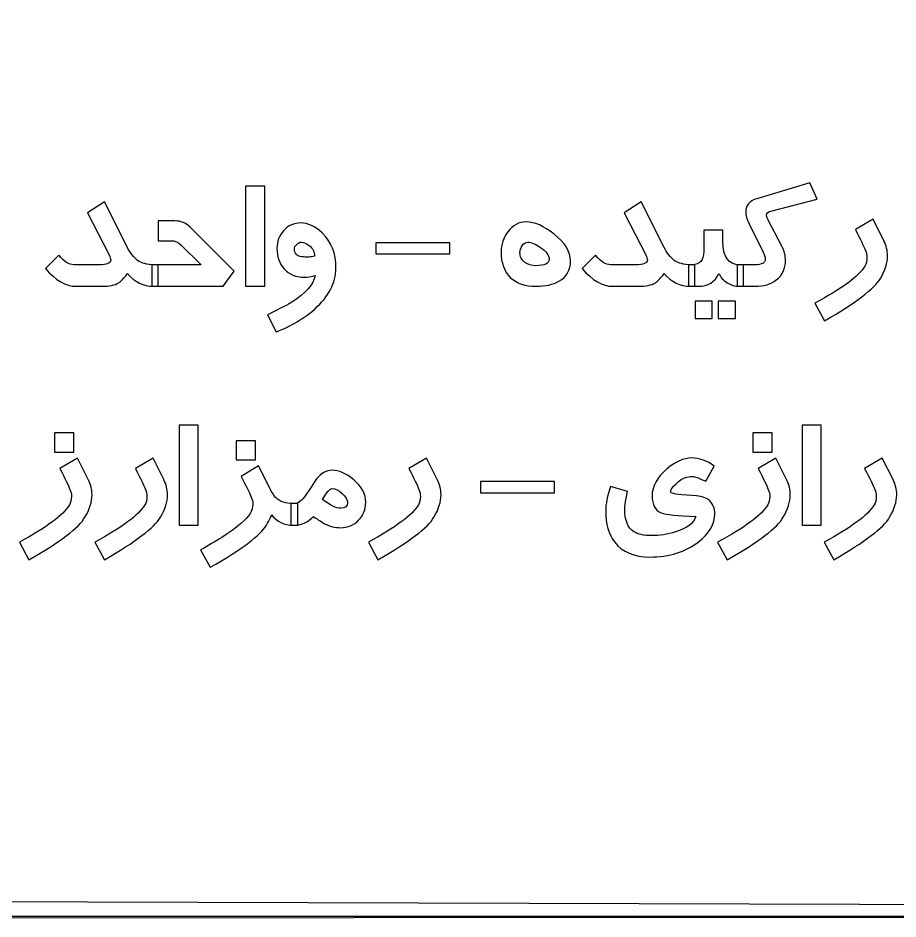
# Model space of a CAD drawing. Header units: inches. Extents: x 1 to 128, y 3 to 88.
# Drawn here: x 32.48 to 49.92, y 3.09 to 20.94 of the extents above; entities that cross this region are included whole.
import ezdxf

# ---------------------------------------------------------------- set-up
doc = ezdxf.new("R2010")
doc.units = ezdxf.units.IN
doc.header["$MEASUREMENT"] = 0
doc.layers.add('Layer 1', color=7, linetype='Continuous')

msp = doc.modelspace()

# ---------------------------------------------------------------- linework, layer by layer
at = {"linetype": 'Continuous'}
msp.add_lwpolyline([(1.06, 3.525), (127.848, 3.143), (128.175, 88.104), (1.012, 88.188)], close=True, dxfattribs=at)
at = {"layer": 'Layer 1', "color": 250}
for points, knots in [([(127.848, 3.143), (127.848, 3.143), (1.06, 3.143), (1.06, 3.143), (1.06, 3.143), (1.06, 87.817), (1.06, 87.817), (1.06, 87.817), (128.039, 87.817), (128.039, 87.817), (128.039, 87.817), (128.039, 3.143), (128.039, 3.143), (128.039, 3.143), (127.848, 3.143), (127.848, 3.143)], [0, 0, 0, 0, 0.2, 0.2, 0.2, 0.4, 0.4, 0.4, 0.6, 0.6, 0.6, 0.8, 0.8, 0.8, 1, 1, 1, 1]), ([(0.983, 3.087), (0.983, 3.087), (128.147, 3.153), (128.147, 3.153), (128.147, 3.153), (127.658, 87.435), (127.658, 87.435), (127.658, 87.435), (1.442, 87.435), (1.442, 87.435), (1.442, 87.435), (0.983, 3.087), (0.983, 3.087)], [0, 0, 0, 0, 0.25, 0.25, 0.25, 0.5, 0.5, 0.5, 0.75, 0.75, 0.75, 1, 1, 1, 1]), ([(37.37, 15.624), (37.37, 15.624), (36.992, 15.624), (36.992, 15.624), (36.992, 15.624), (36.992, 17.606), (36.992, 17.606), (36.992, 17.606), (37.37, 17.606), (37.37, 17.606), (37.37, 17.606), (37.37, 15.624), (37.37, 15.624)], [0, 0, 0, 0, 0.25, 0.25, 0.25, 0.5, 0.5, 0.5, 0.75, 0.75, 0.75, 1, 1, 1, 1]), ([(46.73, 15.624), (46.73, 15.624), (46.73, 16.051), (46.73, 16.051), (46.73, 16.051), (47.089, 16.051), (47.089, 16.051), (47.222, 16.051), (47.288, 16.087), (47.288, 16.157), (47.288, 16.19), (47.274, 16.237), (47.244, 16.299), (47.244, 16.299), (46.961, 16.873), (46.961, 16.873), (46.921, 16.955), (46.9, 17.03), (46.9, 17.096), (46.9, 17.228), (46.974, 17.316), (47.122, 17.36), (47.122, 17.36), (48.171, 17.672), (48.171, 17.672), (48.171, 17.672), (48.32, 17.348), (48.32, 17.348), (48.32, 17.348), (47.396, 17.11), (47.396, 17.11), (47.34, 17.095), (47.311, 17.07), (47.311, 17.036), (47.311, 17.017), (47.319, 16.993), (47.334, 16.963), (47.334, 16.963), (47.619, 16.416), (47.619, 16.416), (47.666, 16.326), (47.69, 16.233), (47.69, 16.136), (47.69, 15.973), (47.629, 15.845), (47.507, 15.751), (47.396, 15.666), (47.257, 15.624), (47.089, 15.624), (47.089, 15.624), (46.73, 15.624), (46.73, 15.624)], [0, 0, 0, 0, 0.058824, 0.058824, 0.058824, 0.117647, 0.117647, 0.117647, 0.176471, 0.176471, 0.176471, 0.235294, 0.235294, 0.235294, 0.294118, 0.294118, 0.294118, 0.352941, 0.352941, 0.352941, 0.411765, 0.411765, 0.411765, 0.470588, 0.470588, 0.470588, 0.529412, 0.529412, 0.529412, 0.588235, 0.588235, 0.588235, 0.647059, 0.647059, 0.647059, 0.705882, 0.705882, 0.705882, 0.764706, 0.764706, 0.764706, 0.823529, 0.823529, 0.823529, 0.882353, 0.882353, 0.882353, 0.941176, 0.941176, 0.941176, 1, 1, 1, 1]), ([(34.136, 15.624), (34.136, 15.624), (33.629, 15.624), (33.629, 15.624), (33.427, 15.624), (33.226, 15.741), (33.025, 15.976), (33.025, 15.976), (33.287, 16.239), (33.287, 16.239), (33.398, 16.114), (33.497, 16.051), (33.584, 16.051), (33.584, 16.051), (34.091, 16.051), (34.091, 16.051), (34.242, 16.051), (34.317, 16.082), (34.317, 16.145), (34.317, 16.172), (34.307, 16.205), (34.286, 16.245), (34.286, 16.245), (33.856, 17.081), (33.856, 17.081), (33.856, 17.081), (34.192, 17.297), (34.192, 17.297), (34.192, 17.297), (34.643, 16.406), (34.643, 16.406), (34.705, 16.281), (34.774, 16.193), (34.85, 16.138), (34.934, 16.08), (35.042, 16.051), (35.175, 16.051), (35.175, 16.051), (35.256, 16.051), (35.256, 16.051), (35.256, 16.051), (35.256, 15.624), (35.256, 15.624), (35.256, 15.624), (35.162, 15.624), (35.162, 15.624), (34.967, 15.624), (34.796, 15.708), (34.65, 15.876), (34.574, 15.779), (34.516, 15.718), (34.476, 15.693), (34.402, 15.647), (34.288, 15.624), (34.136, 15.624)], [0, 0, 0, 0, 0.055556, 0.055556, 0.055556, 0.111111, 0.111111, 0.111111, 0.166667, 0.166667, 0.166667, 0.222222, 0.222222, 0.222222, 0.277778, 0.277778, 0.277778, 0.333333, 0.333333, 0.333333, 0.388889, 0.388889, 0.388889, 0.444444, 0.444444, 0.444444, 0.5, 0.5, 0.5, 0.555556, 0.555556, 0.555556, 0.611111, 0.611111, 0.611111, 0.666667, 0.666667, 0.666667, 0.722222, 0.722222, 0.722222, 0.777778, 0.777778, 0.777778, 0.833333, 0.833333, 0.833333, 0.888889, 0.888889, 0.888889, 0.944444, 0.944444, 0.944444, 1, 1, 1, 1]), ([(44.771, 15.624), (44.771, 15.624), (44.264, 15.624), (44.264, 15.624), (44.062, 15.624), (43.861, 15.741), (43.66, 15.976), (43.66, 15.976), (43.922, 16.239), (43.922, 16.239), (44.033, 16.114), (44.132, 16.051), (44.219, 16.051), (44.219, 16.051), (44.726, 16.051), (44.726, 16.051), (44.877, 16.051), (44.952, 16.082), (44.952, 16.145), (44.952, 16.172), (44.942, 16.205), (44.921, 16.245), (44.921, 16.245), (44.491, 17.081), (44.491, 17.081), (44.491, 17.081), (44.827, 17.297), (44.827, 17.297), (44.827, 17.297), (45.278, 16.406), (45.278, 16.406), (45.34, 16.281), (45.409, 16.193), (45.485, 16.138), (45.568, 16.08), (45.677, 16.051), (45.81, 16.051), (45.81, 16.051), (45.891, 16.051), (45.891, 16.051), (45.891, 16.051), (45.891, 15.624), (45.891, 15.624), (45.891, 15.624), (45.796, 15.624), (45.796, 15.624), (45.602, 15.624), (45.431, 15.708), (45.285, 15.876), (45.208, 15.779), (45.151, 15.718), (45.111, 15.693), (45.036, 15.647), (44.923, 15.624), (44.771, 15.624)], [0, 0, 0, 0, 0.055556, 0.055556, 0.055556, 0.111111, 0.111111, 0.111111, 0.166667, 0.166667, 0.166667, 0.222222, 0.222222, 0.222222, 0.277778, 0.277778, 0.277778, 0.333333, 0.333333, 0.333333, 0.388889, 0.388889, 0.388889, 0.444444, 0.444444, 0.444444, 0.5, 0.5, 0.5, 0.555556, 0.555556, 0.555556, 0.611111, 0.611111, 0.611111, 0.666667, 0.666667, 0.666667, 0.722222, 0.722222, 0.722222, 0.777778, 0.777778, 0.777778, 0.833333, 0.833333, 0.833333, 0.888889, 0.888889, 0.888889, 0.944444, 0.944444, 0.944444, 1, 1, 1, 1]), ([(36.764, 15.921), (36.764, 15.921), (36.547, 15.624), (36.547, 15.624), (36.547, 15.624), (35.134, 15.624), (35.134, 15.624), (35.134, 15.624), (35.134, 16.051), (35.134, 16.051), (35.134, 16.051), (36.109, 16.051), (36.109, 16.051), (36.109, 16.051), (35.71, 16.446), (35.71, 16.446), (35.654, 16.501), (35.589, 16.528), (35.515, 16.528), (35.515, 16.528), (35.258, 16.528), (35.258, 16.528), (35.258, 16.528), (35.258, 16.919), (35.258, 16.919), (35.258, 16.919), (35.589, 16.919), (35.589, 16.919), (35.708, 16.919), (35.806, 16.88), (35.884, 16.802), (35.884, 16.802), (36.764, 15.921), (36.764, 15.921)], [0, 0, 0, 0, 0.090909, 0.090909, 0.090909, 0.181818, 0.181818, 0.181818, 0.272727, 0.272727, 0.272727, 0.363636, 0.363636, 0.363636, 0.454545, 0.454545, 0.454545, 0.545455, 0.545455, 0.545455, 0.636364, 0.636364, 0.636364, 0.727273, 0.727273, 0.727273, 0.818182, 0.818182, 0.818182, 0.909091, 0.909091, 0.909091, 1, 1, 1, 1]), ([(38.781, 15.98), (38.781, 15.691), (38.641, 15.423), (38.361, 15.174), (38.152, 14.989), (37.897, 14.837), (37.595, 14.72), (37.595, 14.72), (37.422, 15.06), (37.422, 15.06), (37.68, 15.185), (37.841, 15.268), (37.906, 15.309), (38.183, 15.484), (38.337, 15.66), (38.37, 15.841), (38.296, 15.817), (38.222, 15.805), (38.149, 15.805), (37.984, 15.805), (37.852, 15.859), (37.753, 15.968), (37.659, 16.073), (37.612, 16.21), (37.612, 16.377), (37.612, 16.511), (37.657, 16.627), (37.745, 16.726), (37.836, 16.828), (37.948, 16.88), (38.081, 16.88), (38.226, 16.88), (38.368, 16.813), (38.509, 16.681), (38.691, 16.509), (38.781, 16.276), (38.781, 15.98)], [0, 0, 0, 0, 0.083333, 0.083333, 0.083333, 0.166667, 0.166667, 0.166667, 0.25, 0.25, 0.25, 0.333333, 0.333333, 0.333333, 0.416667, 0.416667, 0.416667, 0.5, 0.5, 0.5, 0.583333, 0.583333, 0.583333, 0.666667, 0.666667, 0.666667, 0.75, 0.75, 0.75, 0.833333, 0.833333, 0.833333, 0.916667, 0.916667, 0.916667, 1, 1, 1, 1]), ([(43.43, 16.126), (43.43, 15.948), (43.353, 15.814), (43.201, 15.726), (43.081, 15.658), (42.93, 15.624), (42.75, 15.624), (42.53, 15.624), (42.359, 15.682), (42.236, 15.8), (42.114, 15.918), (42.053, 16.086), (42.053, 16.304), (42.053, 16.453), (42.097, 16.586), (42.186, 16.705), (42.283, 16.835), (42.404, 16.899), (42.549, 16.899), (42.717, 16.899), (42.902, 16.819), (43.104, 16.659), (43.322, 16.486), (43.43, 16.309), (43.43, 16.126)], [0, 0, 0, 0, 0.125, 0.125, 0.125, 0.25, 0.25, 0.25, 0.375, 0.375, 0.375, 0.5, 0.5, 0.5, 0.625, 0.625, 0.625, 0.75, 0.75, 0.75, 0.875, 0.875, 0.875, 1, 1, 1, 1]), ([(49.57, 15.78), (49.451, 15.577), (49.082, 15.297), (48.461, 14.937), (48.461, 14.937), (48.271, 15.29), (48.271, 15.29), (48.808, 15.574), (49.138, 15.82), (49.262, 16.025), (49.29, 16.071), (49.303, 16.128), (49.303, 16.194), (49.303, 16.246), (49.294, 16.292), (49.273, 16.332), (49.243, 16.414), (49.177, 16.553), (49.074, 16.747), (49.074, 16.747), (49.425, 16.952), (49.425, 16.952), (49.425, 16.952), (49.637, 16.528), (49.637, 16.528), (49.687, 16.43), (49.711, 16.329), (49.711, 16.228), (49.711, 16.088), (49.664, 15.939), (49.57, 15.78)], [0, 0, 0, 0, 0.1, 0.1, 0.1, 0.2, 0.2, 0.2, 0.3, 0.3, 0.3, 0.4, 0.4, 0.4, 0.5, 0.5, 0.5, 0.6, 0.6, 0.6, 0.7, 0.7, 0.7, 0.8, 0.8, 0.8, 0.9, 0.9, 0.9, 1, 1, 1, 1]), ([(46.856, 15.624), (46.856, 15.624), (46.768, 15.624), (46.768, 15.624), (46.687, 15.624), (46.609, 15.647), (46.534, 15.694), (46.46, 15.741), (46.405, 15.801), (46.37, 15.876), (46.292, 15.708), (46.158, 15.624), (45.968, 15.624), (45.968, 15.624), (45.766, 15.624), (45.766, 15.624), (45.766, 15.624), (45.766, 16.051), (45.766, 16.051), (45.766, 16.051), (45.839, 16.051), (45.839, 16.051), (45.992, 16.051), (46.068, 16.138), (46.068, 16.311), (46.068, 16.311), (46.068, 16.735), (46.068, 16.735), (46.068, 16.735), (46.447, 16.735), (46.447, 16.735), (46.447, 16.735), (46.447, 16.518), (46.447, 16.518), (46.447, 16.207), (46.558, 16.051), (46.782, 16.051), (46.782, 16.051), (46.856, 16.051), (46.856, 16.051), (46.856, 16.051), (46.856, 15.624), (46.856, 15.624)], [0, 0, 0, 0, 0.071429, 0.071429, 0.071429, 0.142857, 0.142857, 0.142857, 0.214286, 0.214286, 0.214286, 0.285714, 0.285714, 0.285714, 0.357143, 0.357143, 0.357143, 0.428571, 0.428571, 0.428571, 0.5, 0.5, 0.5, 0.571429, 0.571429, 0.571429, 0.642857, 0.642857, 0.642857, 0.714286, 0.714286, 0.714286, 0.785714, 0.785714, 0.785714, 0.857143, 0.857143, 0.857143, 0.928571, 0.928571, 0.928571, 1, 1, 1, 1]), ([(38.359, 16.221), (38.356, 16.308), (38.321, 16.378), (38.253, 16.433), (38.2, 16.476), (38.148, 16.498), (38.097, 16.498), (38.066, 16.498), (38.035, 16.484), (38.004, 16.455), (37.973, 16.426), (37.957, 16.396), (37.957, 16.365), (37.957, 16.274), (38.006, 16.223), (38.102, 16.21), (38.196, 16.197), (38.282, 16.201), (38.359, 16.221)], [0, 0, 0, 0, 0.166667, 0.166667, 0.166667, 0.333333, 0.333333, 0.333333, 0.5, 0.5, 0.5, 0.666667, 0.666667, 0.666667, 0.833333, 0.833333, 0.833333, 1, 1, 1, 1]), ([(41.036, 16.265), (41.036, 16.265), (39.57, 16.265), (39.57, 16.265), (39.57, 16.265), (39.57, 16.488), (39.57, 16.488), (39.57, 16.488), (41.036, 16.488), (41.036, 16.488), (41.036, 16.488), (41.036, 16.265), (41.036, 16.265)], [0, 0, 0, 0, 0.25, 0.25, 0.25, 0.5, 0.5, 0.5, 0.75, 0.75, 0.75, 1, 1, 1, 1]), ([(43.006, 16.16), (43.006, 16.239), (42.948, 16.318), (42.833, 16.396), (42.732, 16.464), (42.648, 16.498), (42.583, 16.498), (42.538, 16.498), (42.5, 16.475), (42.469, 16.428), (42.441, 16.385), (42.427, 16.34), (42.427, 16.293), (42.427, 16.211), (42.46, 16.145), (42.527, 16.097), (42.586, 16.053), (42.658, 16.032), (42.743, 16.032), (42.918, 16.032), (43.006, 16.074), (43.006, 16.16)], [0, 0, 0, 0, 0.142857, 0.142857, 0.142857, 0.285714, 0.285714, 0.285714, 0.428571, 0.428571, 0.428571, 0.571429, 0.571429, 0.571429, 0.714286, 0.714286, 0.714286, 0.857143, 0.857143, 0.857143, 1, 1, 1, 1]), ([(46.239, 14.986), (46.239, 14.986), (45.901, 14.986), (45.901, 14.986), (45.901, 14.986), (45.901, 15.328), (45.901, 15.328), (45.901, 15.328), (46.239, 15.328), (46.239, 15.328), (46.239, 15.328), (46.239, 14.986), (46.239, 14.986)], [0, 0, 0, 0, 0.25, 0.25, 0.25, 0.5, 0.5, 0.5, 0.75, 0.75, 0.75, 1, 1, 1, 1]), ([(46.696, 14.986), (46.696, 14.986), (46.358, 14.986), (46.358, 14.986), (46.358, 14.986), (46.358, 15.328), (46.358, 15.328), (46.358, 15.328), (46.696, 15.328), (46.696, 15.328), (46.696, 15.328), (46.696, 14.986), (46.696, 14.986)], [0, 0, 0, 0, 0.25, 0.25, 0.25, 0.5, 0.5, 0.5, 0.75, 0.75, 0.75, 1, 1, 1, 1]), ([(36.052, 10.89), (36.052, 10.89), (35.674, 10.89), (35.674, 10.89), (35.674, 10.89), (35.674, 12.873), (35.674, 12.873), (35.674, 12.873), (36.052, 12.873), (36.052, 12.873), (36.052, 12.873), (36.052, 10.89), (36.052, 10.89)], [0, 0, 0, 0, 0.25, 0.25, 0.25, 0.5, 0.5, 0.5, 0.75, 0.75, 0.75, 1, 1, 1, 1]), ([(48.396, 10.89), (48.396, 10.89), (48.018, 10.89), (48.018, 10.89), (48.018, 10.89), (48.018, 12.873), (48.018, 12.873), (48.018, 12.873), (48.396, 12.873), (48.396, 12.873), (48.396, 12.873), (48.396, 10.89), (48.396, 10.89)], [0, 0, 0, 0, 0.25, 0.25, 0.25, 0.5, 0.5, 0.5, 0.75, 0.75, 0.75, 1, 1, 1, 1]), ([(33.586, 12.34), (33.586, 12.34), (33.205, 12.34), (33.205, 12.34), (33.205, 12.34), (33.205, 12.721), (33.205, 12.721), (33.205, 12.721), (33.586, 12.721), (33.586, 12.721), (33.586, 12.721), (33.586, 12.34), (33.586, 12.34)], [0, 0, 0, 0, 0.25, 0.25, 0.25, 0.5, 0.5, 0.5, 0.75, 0.75, 0.75, 1, 1, 1, 1]), ([(47.424, 12.34), (47.424, 12.34), (47.042, 12.34), (47.042, 12.34), (47.042, 12.34), (47.042, 12.721), (47.042, 12.721), (47.042, 12.721), (47.424, 12.721), (47.424, 12.721), (47.424, 12.721), (47.424, 12.34), (47.424, 12.34)], [0, 0, 0, 0, 0.25, 0.25, 0.25, 0.5, 0.5, 0.5, 0.75, 0.75, 0.75, 1, 1, 1, 1]), ([(37.189, 12.185), (37.189, 12.185), (36.807, 12.185), (36.807, 12.185), (36.807, 12.185), (36.807, 12.563), (36.807, 12.563), (36.807, 12.563), (37.189, 12.563), (37.189, 12.563), (37.189, 12.563), (37.189, 12.185), (37.189, 12.185)], [0, 0, 0, 0, 0.25, 0.25, 0.25, 0.5, 0.5, 0.5, 0.75, 0.75, 0.75, 1, 1, 1, 1]), ([(33.806, 11.046), (33.687, 10.843), (33.318, 10.562), (32.697, 10.203), (32.697, 10.203), (32.508, 10.556), (32.508, 10.556), (33.044, 10.841), (33.375, 11.086), (33.498, 11.291), (33.526, 11.337), (33.54, 11.394), (33.54, 11.46), (33.54, 11.511), (33.53, 11.557), (33.51, 11.598), (33.48, 11.68), (33.414, 11.818), (33.311, 12.012), (33.311, 12.012), (33.662, 12.218), (33.662, 12.218), (33.662, 12.218), (33.874, 11.794), (33.874, 11.794), (33.923, 11.695), (33.948, 11.595), (33.948, 11.494), (33.948, 11.355), (33.901, 11.205), (33.806, 11.046)], [0, 0, 0, 0, 0.1, 0.1, 0.1, 0.2, 0.2, 0.2, 0.3, 0.3, 0.3, 0.4, 0.4, 0.4, 0.5, 0.5, 0.5, 0.6, 0.6, 0.6, 0.7, 0.7, 0.7, 0.8, 0.8, 0.8, 0.9, 0.9, 0.9, 1, 1, 1, 1]), ([(35.302, 11.046), (35.183, 10.843), (34.813, 10.563), (34.192, 10.203), (34.192, 10.203), (34.003, 10.556), (34.003, 10.556), (34.539, 10.841), (34.87, 11.086), (34.994, 11.292), (35.021, 11.338), (35.035, 11.394), (35.035, 11.46), (35.035, 11.512), (35.025, 11.558), (35.005, 11.599), (34.975, 11.681), (34.909, 11.819), (34.806, 12.013), (34.806, 12.013), (35.157, 12.218), (35.157, 12.218), (35.157, 12.218), (35.369, 11.794), (35.369, 11.794), (35.418, 11.696), (35.443, 11.596), (35.443, 11.494), (35.443, 11.355), (35.396, 11.206), (35.302, 11.046)], [0, 0, 0, 0, 0.1, 0.1, 0.1, 0.2, 0.2, 0.2, 0.3, 0.3, 0.3, 0.4, 0.4, 0.4, 0.5, 0.5, 0.5, 0.6, 0.6, 0.6, 0.7, 0.7, 0.7, 0.8, 0.8, 0.8, 0.9, 0.9, 0.9, 1, 1, 1, 1]), ([(40.722, 11.046), (40.603, 10.843), (40.233, 10.563), (39.613, 10.203), (39.613, 10.203), (39.423, 10.556), (39.423, 10.556), (39.959, 10.841), (40.29, 11.086), (40.414, 11.292), (40.442, 11.338), (40.455, 11.394), (40.455, 11.46), (40.455, 11.512), (40.445, 11.558), (40.425, 11.599), (40.395, 11.681), (40.329, 11.819), (40.226, 12.013), (40.226, 12.013), (40.577, 12.218), (40.577, 12.218), (40.577, 12.218), (40.789, 11.794), (40.789, 11.794), (40.838, 11.696), (40.863, 11.596), (40.863, 11.494), (40.863, 11.355), (40.816, 11.206), (40.722, 11.046)], [0, 0, 0, 0, 0.1, 0.1, 0.1, 0.2, 0.2, 0.2, 0.3, 0.3, 0.3, 0.4, 0.4, 0.4, 0.5, 0.5, 0.5, 0.6, 0.6, 0.6, 0.7, 0.7, 0.7, 0.8, 0.8, 0.8, 0.9, 0.9, 0.9, 1, 1, 1, 1]), ([(46.279, 12.061), (46.279, 12.061), (46.11, 11.76), (46.11, 11.76), (45.968, 11.824), (45.883, 11.857), (45.855, 11.857), (45.689, 11.857), (45.546, 11.771), (45.426, 11.6), (45.42, 11.59), (45.416, 11.578), (45.415, 11.562), (45.414, 11.546), (45.417, 11.537), (45.426, 11.533), (45.476, 11.512), (45.548, 11.498), (45.643, 11.492), (45.643, 11.492), (45.927, 11.471), (45.927, 11.471), (46.036, 11.463), (46.123, 11.43), (46.187, 11.37), (46.256, 11.306), (46.29, 11.221), (46.29, 11.114), (46.29, 10.915), (46.18, 10.729), (45.959, 10.556), (45.707, 10.358), (45.387, 10.259), (45.001, 10.259), (44.687, 10.259), (44.456, 10.357), (44.306, 10.553), (44.186, 10.71), (44.126, 10.916), (44.126, 11.169), (44.126, 11.308), (44.158, 11.471), (44.221, 11.66), (44.221, 11.66), (44.561, 11.559), (44.561, 11.559), (44.523, 11.4), (44.504, 11.281), (44.504, 11.202), (44.504, 10.987), (44.564, 10.84), (44.684, 10.76), (44.762, 10.709), (44.88, 10.683), (45.039, 10.683), (45.192, 10.683), (45.349, 10.708), (45.511, 10.758), (45.738, 10.829), (45.872, 10.93), (45.911, 11.062), (45.549, 11.074), (45.322, 11.098), (45.228, 11.136), (45.107, 11.184), (45.046, 11.295), (45.046, 11.468), (45.046, 11.659), (45.142, 11.836), (45.332, 11.999), (45.505, 12.147), (45.671, 12.222), (45.828, 12.222), (45.981, 12.222), (46.131, 12.168), (46.279, 12.061)], [0, 0, 0, 0, 0.04, 0.04, 0.04, 0.08, 0.08, 0.08, 0.12, 0.12, 0.12, 0.16, 0.16, 0.16, 0.2, 0.2, 0.2, 0.24, 0.24, 0.24, 0.28, 0.28, 0.28, 0.32, 0.32, 0.32, 0.36, 0.36, 0.36, 0.4, 0.4, 0.4, 0.44, 0.44, 0.44, 0.48, 0.48, 0.48, 0.52, 0.52, 0.52, 0.56, 0.56, 0.56, 0.6, 0.6, 0.6, 0.64, 0.64, 0.64, 0.68, 0.68, 0.68, 0.72, 0.72, 0.72, 0.76, 0.76, 0.76, 0.8, 0.8, 0.8, 0.84, 0.84, 0.84, 0.88, 0.88, 0.88, 0.92, 0.92, 0.92, 0.96, 0.96, 0.96, 1, 1, 1, 1]), ([(47.644, 11.046), (47.525, 10.843), (47.156, 10.562), (46.535, 10.203), (46.535, 10.203), (46.345, 10.556), (46.345, 10.556), (46.882, 10.841), (47.212, 11.086), (47.336, 11.291), (47.364, 11.337), (47.378, 11.394), (47.378, 11.46), (47.378, 11.511), (47.368, 11.557), (47.348, 11.598), (47.317, 11.68), (47.251, 11.818), (47.148, 12.012), (47.148, 12.012), (47.499, 12.218), (47.499, 12.218), (47.499, 12.218), (47.711, 11.794), (47.711, 11.794), (47.761, 11.695), (47.785, 11.595), (47.785, 11.494), (47.785, 11.355), (47.738, 11.205), (47.644, 11.046)], [0, 0, 0, 0, 0.1, 0.1, 0.1, 0.2, 0.2, 0.2, 0.3, 0.3, 0.3, 0.4, 0.4, 0.4, 0.5, 0.5, 0.5, 0.6, 0.6, 0.6, 0.7, 0.7, 0.7, 0.8, 0.8, 0.8, 0.9, 0.9, 0.9, 1, 1, 1, 1]), ([(49.753, 11.046), (49.634, 10.843), (49.265, 10.563), (48.644, 10.203), (48.644, 10.203), (48.454, 10.556), (48.454, 10.556), (48.991, 10.841), (49.321, 11.086), (49.445, 11.292), (49.473, 11.338), (49.487, 11.394), (49.487, 11.46), (49.487, 11.512), (49.477, 11.558), (49.457, 11.599), (49.426, 11.681), (49.36, 11.819), (49.257, 12.013), (49.257, 12.013), (49.608, 12.218), (49.608, 12.218), (49.608, 12.218), (49.82, 11.794), (49.82, 11.794), (49.87, 11.696), (49.894, 11.596), (49.894, 11.494), (49.894, 11.355), (49.847, 11.206), (49.753, 11.046)], [0, 0, 0, 0, 0.1, 0.1, 0.1, 0.2, 0.2, 0.2, 0.3, 0.3, 0.3, 0.4, 0.4, 0.4, 0.5, 0.5, 0.5, 0.6, 0.6, 0.6, 0.7, 0.7, 0.7, 0.8, 0.8, 0.8, 0.9, 0.9, 0.9, 1, 1, 1, 1]), ([(37.505, 11.097), (37.497, 11.06), (37.463, 10.992), (37.404, 10.892), (37.285, 10.688), (36.913, 10.409), (36.288, 10.055), (36.288, 10.055), (36.097, 10.4), (36.097, 10.4), (36.25, 10.483), (36.391, 10.567), (36.521, 10.649), (36.822, 10.842), (37.012, 11.004), (37.091, 11.135), (37.119, 11.181), (37.133, 11.237), (37.133, 11.301), (37.133, 11.354), (37.122, 11.401), (37.102, 11.444), (37.072, 11.525), (37.005, 11.663), (36.901, 11.857), (36.901, 11.857), (37.247, 12.064), (37.247, 12.064), (37.247, 12.064), (37.463, 11.636), (37.463, 11.636), (37.514, 11.537), (37.557, 11.469), (37.594, 11.434), (37.671, 11.356), (37.783, 11.317), (37.929, 11.317), (37.929, 11.317), (38.024, 11.317), (38.024, 11.317), (38.024, 11.317), (38.024, 10.89), (38.024, 10.89), (38.024, 10.89), (37.931, 10.89), (37.931, 10.89), (37.753, 10.89), (37.611, 10.959), (37.505, 11.097)], [0, 0, 0, 0, 0.0625, 0.0625, 0.0625, 0.125, 0.125, 0.125, 0.1875, 0.1875, 0.1875, 0.25, 0.25, 0.25, 0.3125, 0.3125, 0.3125, 0.375, 0.375, 0.375, 0.4375, 0.4375, 0.4375, 0.5, 0.5, 0.5, 0.5625, 0.5625, 0.5625, 0.625, 0.625, 0.625, 0.6875, 0.6875, 0.6875, 0.75, 0.75, 0.75, 0.8125, 0.8125, 0.8125, 0.875, 0.875, 0.875, 0.9375, 0.9375, 0.9375, 1, 1, 1, 1]), ([(38.875, 10.841), (38.764, 10.841), (38.657, 10.867), (38.554, 10.92), (38.51, 10.943), (38.437, 10.991), (38.334, 11.065), (38.223, 10.948), (38.104, 10.89), (37.98, 10.89), (37.98, 10.89), (37.886, 10.89), (37.886, 10.89), (37.886, 10.89), (37.886, 11.317), (37.886, 11.317), (37.886, 11.317), (37.949, 11.317), (37.949, 11.317), (38.029, 11.317), (38.108, 11.375), (38.187, 11.49), (38.218, 11.536), (38.288, 11.641), (38.399, 11.808), (38.491, 11.922), (38.593, 11.978), (38.703, 11.978), (38.842, 11.978), (38.986, 11.915), (39.134, 11.789), (39.293, 11.652), (39.372, 11.503), (39.372, 11.344), (39.372, 11.203), (39.325, 11.085), (39.229, 10.987), (39.133, 10.889), (39.015, 10.841), (38.875, 10.841)], [0, 0, 0, 0, 0.076923, 0.076923, 0.076923, 0.153846, 0.153846, 0.153846, 0.230769, 0.230769, 0.230769, 0.307692, 0.307692, 0.307692, 0.384615, 0.384615, 0.384615, 0.461538, 0.461538, 0.461538, 0.538462, 0.538462, 0.538462, 0.615385, 0.615385, 0.615385, 0.692308, 0.692308, 0.692308, 0.769231, 0.769231, 0.769231, 0.846154, 0.846154, 0.846154, 0.923077, 0.923077, 0.923077, 1, 1, 1, 1]), ([(39.011, 11.338), (39.011, 11.395), (38.975, 11.456), (38.904, 11.52), (38.833, 11.584), (38.768, 11.617), (38.709, 11.617), (38.677, 11.617), (38.64, 11.587), (38.599, 11.528), (38.581, 11.499), (38.551, 11.457), (38.513, 11.4), (38.664, 11.283), (38.785, 11.225), (38.876, 11.225), (38.966, 11.225), (39.011, 11.263), (39.011, 11.338)], [0, 0, 0, 0, 0.166667, 0.166667, 0.166667, 0.333333, 0.333333, 0.333333, 0.5, 0.5, 0.5, 0.666667, 0.666667, 0.666667, 0.833333, 0.833333, 0.833333, 1, 1, 1, 1]), ([(43.11, 11.531), (43.11, 11.531), (41.644, 11.531), (41.644, 11.531), (41.644, 11.531), (41.644, 11.755), (41.644, 11.755), (41.644, 11.755), (43.11, 11.755), (43.11, 11.755), (43.11, 11.755), (43.11, 11.531), (43.11, 11.531)], [0, 0, 0, 0, 0.25, 0.25, 0.25, 0.5, 0.5, 0.5, 0.75, 0.75, 0.75, 1, 1, 1, 1])]:
    msp.add_open_spline(points, degree=3, knots=knots, dxfattribs=at)

doc.saveas('drawing.dxf')
